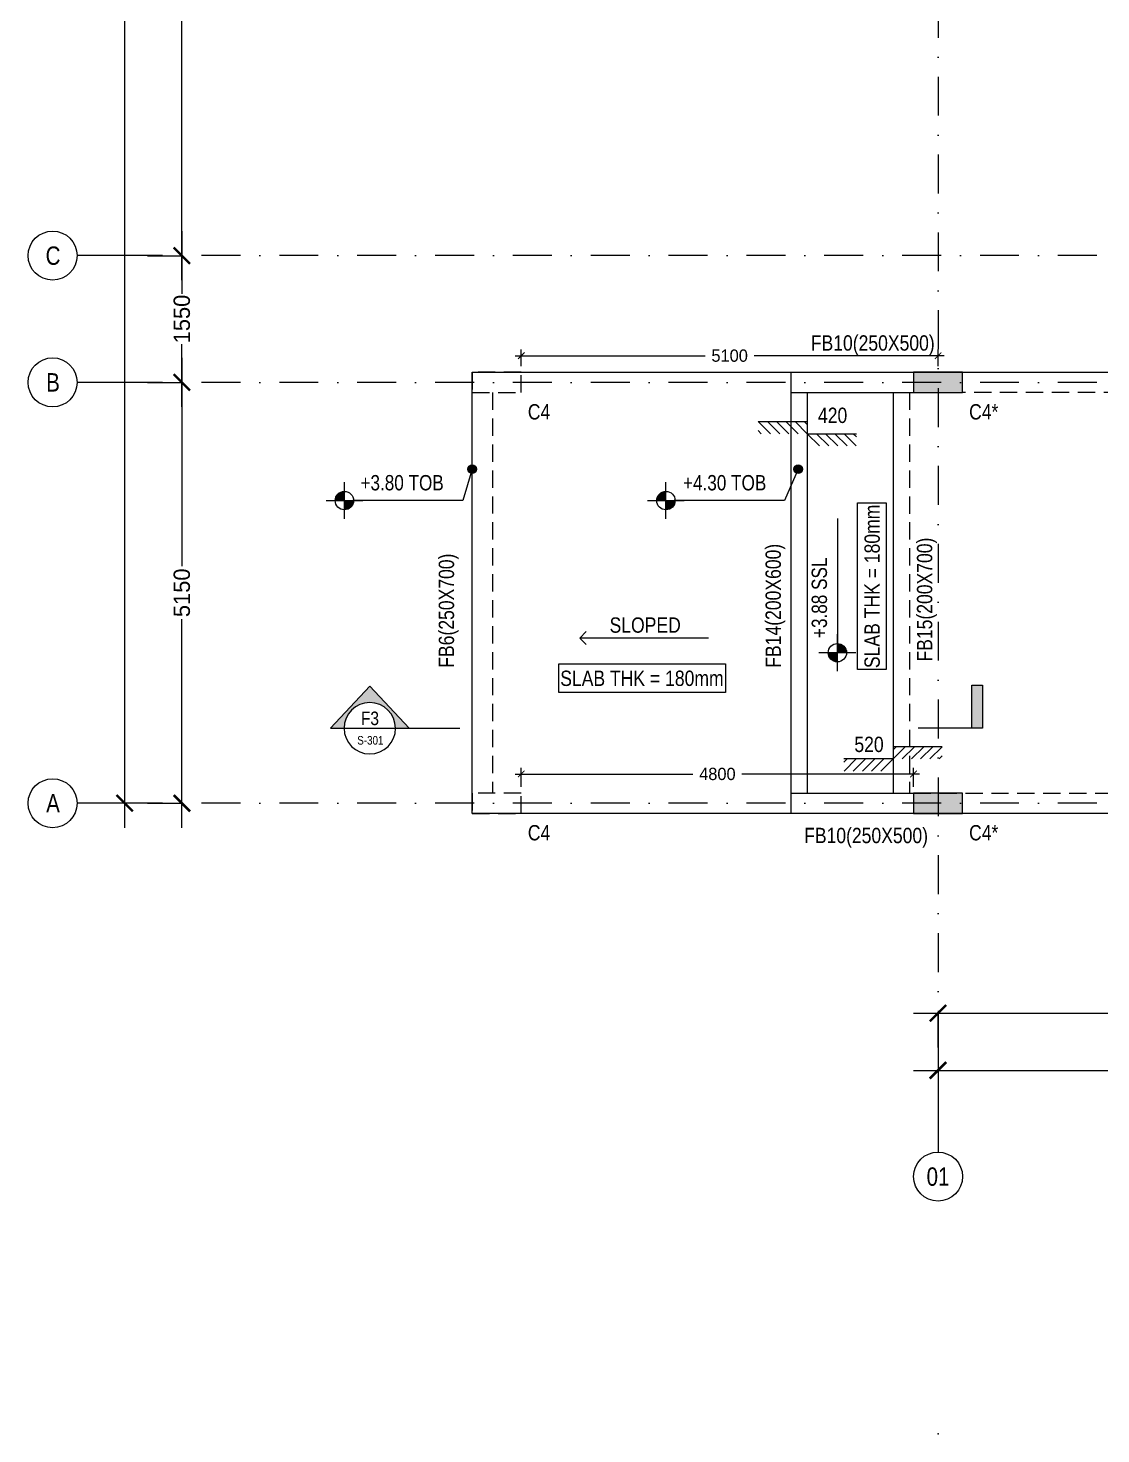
# Model space of a CAD drawing. Header units: millimetres. Extents: x -1760 to 80452, y -32586 to 8596.
# Drawn here: x -1760 to 11368, y -32586 to -15386 of the extents above; entities that cross this region are included whole.
import ezdxf
from ezdxf.enums import TextEntityAlignment as Align

# ---------------------------------------------------------------- set-up
doc = ezdxf.new("R2010")
doc.units = ezdxf.units.MM
doc.header["$LTSCALE"] = 75
for name, pattern in [('DASHDOT2', [12.7, 6.35, -3.175, 0, -3.175]), ('Dot & Dashed', [502.708322, 238.125, -132.291667, 0, -132.291655]), ('Hidden Line', [4.233333, 2.822222, -1.411111])]:
    doc.linetypes.add(name, pattern=pattern)
for name, color, linetype in [('00_A_GRIDS.3D', 1, 'Continuous'), ('02_A_GRIDS.3D', 1, 'Continuous'), ('133-EDEN HILLS- Grid$0$A_DIM 75', 1, 'Continuous')]:
    doc.layers.add(name, color=color, linetype=linetype)
for name, color, linetype, lineweight in [('G-ANNO-DIMS', 111, 'Continuous', 9), ('G-ANNO-SYMB', 111, 'Continuous', 9), ('S-BEAM-IDEN', 2, 'Continuous', 9), ('S-COL', 3, 'Continuous', 13), ('S-COLS-IDEN', 171, 'Continuous', 9), ('S-HATCH', 8, 'Continuous', 9), ('S-SLAB', 3, 'Continuous', 13), ('TXT', 11, 'Continuous', 9)]:
    doc.layers.add(name, color=color, linetype=linetype, lineweight=lineweight)
doc.styles.add('133-5F Grid$0$TEXT 75', font='GOTHIC.TTF', dxfattribs={"height": 150})
doc.styles.add('236 - NAS Mall_CD_GF Plan$0$TEXT 500', font='GOTHIC.TTF', dxfattribs={"height": 350})
doc.styles.add('Arial', font='arial.ttf', dxfattribs={"width": 0.8, "height": 187.5})
doc.styles.add('Arial Narrow_1', font='ARIALN.TTF', dxfattribs={"height": 187.5})
doc.styles.add('Arial Narrow_2', font='ARIALN.TTF', dxfattribs={"height": 262.5})
doc.styles.add('GENERATED_STYLE_3', font='arial.ttf', dxfattribs={"width": 0.8})
doc.styles.add('TEXT 100', font='GOTHIC.TTF', dxfattribs={"height": 200})
doc.dimstyles.new('133-5F Grid$0$DIM 75', dxfattribs={"dimtxt": 150, "dimasz": 80, "dimexe": 75, "dimexo": 75, "dimgap": 75, "dimtad": 0, "dimdec": 0, "dimrnd": 5, "dimzin": 0, "dimdsep": 46, "dimtxsty": '133-5F Grid$0$TEXT 75', "dimblk": '133-5F Grid$0$_ARCHTICK', "dimcen": 0, "dimdle": 75, "dimclrd": 256, "dimclre": 256, "dimclrt": 256, "dimadec": 0, "dimazin": 0, "dimtfac": 1, "dimtdec": 0, "dimtmove": 1, "dimatfit": 3, "dimfxl": 160, "dimfxlon": 1, "dimtolj": 1, "dimtzin": 0, "dimlwd": 0, "dimlwe": 0, "dimarcsym": 0})
doc.dimstyles.new('236 - NAS Mall_CD_GF Plan$0$DIM 500', dxfattribs={"dimtxt": 350, "dimasz": 300, "dimexe": 0, "dimexo": 0, "dimgap": 25, "dimtad": 0, "dimdec": 0, "dimrnd": 5, "dimzin": 0, "dimdsep": 46, "dimtxsty": '236 - NAS Mall_CD_GF Plan$0$TEXT 500', "dimblk": '236 - NAS Mall_CD_GF Plan$0$_ARCHTICK', "dimcen": 0, "dimdle": 300, "dimclrd": 256, "dimclre": 256, "dimclrt": 256, "dimadec": 0, "dimazin": 0, "dimtfac": 1, "dimtdec": 0, "dimtmove": 1, "dimatfit": 3, "dimfxl": 1000, "dimfxlon": 1, "dimtolj": 1, "dimtzin": 0, "dimlwd": 0, "dimlwe": 0, "dimarcsym": 0})

# ---------------------------------------------------------------- blocks, each defined once
blk = doc.blocks.new('WYE_ST-ANN_S_SLAB STEP_R13 - WYE_ST-ANN_S_SLAB STEP_R13-611013-VILLA E - LOWER ROOF')
at = {"layer": 'TXT'}
for p, q in [((-7.5, 0), (-8.01, -0.51)), ((0, 0), (-8.01, 0)), ((-6, 0), (-8, -2)), ((-4.5, 0), (-6.5, -2)), ((-3, 0), (-5, -2)), ((-1.5, 0), (-3.5, -2)), ((0, 0), (-2, -2)), ((0, 2), (0, 0)), ((0, 1.5), (0.5, 2)), ((0, 0), (2, 2)), ((8, 2), (0, 2)), ((1.5, 0), (3.5, 2)), ((3, 0), (5, 2)), ((4.5, 0), (6.5, 2)), ((6, 0), (8, 2)), ((7.5, 0), (8, 0.5))]:
    blk.add_line(p, q, dxfattribs=at)
blk = doc.blocks.new('Spot Elevations - WYE_Spot Elevation - Target Filled-619581-VILLA E - FIRST FLOOR')
at = {"layer": 'G-ANNO-DIMS'}
h = blk.add_hatch(color=256, dxfattribs=at)
edge = h.paths.add_edge_path(flags=0)
edge.add_line((0, 0), (-1.5, 0))
edge.add_arc((0, 0), 1.5, 90, 180, ccw=False)
edge.add_line((0, 1.5), (0, 0))
h = blk.add_hatch(color=256, dxfattribs=at)
edge = h.paths.add_edge_path(flags=0)
edge.add_line((0, 0), (1.5, 0))
edge.add_arc((0, 0), 1.5, 270, 360, ccw=False)
edge.add_line((0, -1.5), (0, 0))
for p, q in [((0, -3), (0, 3)), ((-3, 0), (3.01, 0))]:
    blk.add_line(p, q, dxfattribs=at)
blk.add_circle((0, 0), 1.5, dxfattribs=at)
blk = doc.blocks.new('Standard grid marker')
at = {"layer": '00_A_GRIDS.3D', "linetype": 'DASHDOT2', "lineweight": 0}
blk.add_line((1000, 0), (29352, 0), dxfattribs=at)
at = {"layer": '00_A_GRIDS.3D', "linetype": 'Dot & Dashed', "lineweight": 0}
blk.add_line((29352, 0), (30352, 0), dxfattribs=at)
at = {"layer": '00_A_GRIDS.3D', "linetype": 'Continuous', "lineweight": 0}
blk.add_circle((30652, 0), 300, dxfattribs=at)
at = {"layer": '00_A_GRIDS.3D', "linetype": 'Dot & Dashed', "lineweight": 0}
blk.add_point((33800, 0), dxfattribs=at)
blk.add_point((33800, 0), dxfattribs=at)
at = {"layer": '00_A_GRIDS.3D', "lineweight": 0, "style": 'GENERATED_STYLE_3'}
for tag, p in [('AC_MarkerText_1_0', (-464, -51)), ('AC_MarkerText_1_1', (30488, -51))]:
    blk.add_attdef(tag, text='', height=225, rotation=90, dxfattribs=at).set_placement(p, align=Align.TOP_CENTER)
blk = doc.blocks.new('Standard grid marker_2')
at = {"layer": '00_A_GRIDS.3D', "linetype": 'DASHDOT2', "lineweight": 0}
blk.add_line((1000, 0), (50581, 0), dxfattribs=at)
at = {"layer": '00_A_GRIDS.3D', "linetype": 'Dot & Dashed', "lineweight": 0}
blk.add_line((50581, 0), (51581, 0), dxfattribs=at)
at = {"layer": '00_A_GRIDS.3D', "linetype": 'Continuous', "lineweight": 0}
blk.add_circle((51881, 0), 300, dxfattribs=at)
at = {"layer": '00_A_GRIDS.3D', "linetype": 'Dot & Dashed', "lineweight": 0}
blk.add_point((50581, 0), dxfattribs=at)
blk.add_point((50581, 0), dxfattribs=at)
at = {"layer": '00_A_GRIDS.3D', "lineweight": 0, "style": 'GENERATED_STYLE_3'}
for tag, p in [('AC_MarkerText_1_0', (-300, -215)), ('AC_MarkerText_1_1', (51881, -215))]:
    blk.add_attdef(tag, text='', height=225, rotation=180, dxfattribs=at).set_placement(p, align=Align.TOP_CENTER)
blk = doc.blocks.new('236 - NAS Mall_CD_GF Plan$0$_ARCHTICK')
at = {"color": 0, "linetype": 'ByBlock', "const_width": 0.15}
blk.add_lwpolyline([(-0.5, -0.5), (0.5, 0.5)], dxfattribs=at)
blk = doc.blocks.new('*D12')
at = {"layer": '02_A_GRIDS.3D', "lineweight": 0, "transparency": 16777216}
for p, q in [((-578, -2920), (-578, -13399)), ((-157, -3220), (-578, -3220)), ((-578, -25170), (-578, -14203)), ((-160, -24870), (-578, -24870))]:
    blk.add_line(p, q, dxfattribs=at)
at = {"layer": 'Defpoints', "color": 0, "transparency": 16777216}
for p in [(-157, -3220), (-578, -24870), (-160, -24870)]:
    blk.add_point(p, dxfattribs=at)
at = {"layer": '02_A_GRIDS.3D', "lineweight": 0, "transparency": 16777216, "xscale": 200, "yscale": 200, "zscale": 200}
for p, rotation in [((-578, -3220), 90), ((-578, -24870), 270)]:
    blk.add_blockref('236 - NAS Mall_CD_GF Plan$0$_ARCHTICK', p, dxfattribs=dict(at, rotation=rotation))
at = {"layer": '02_A_GRIDS.3D', "transparency": 16777216, "insert": (-578, -13801), "char_height": 200, "attachment_point": 5, "rotation": 90, "style": 'TEXT 100'}
blk.add_mtext('\\A1;21650', dxfattribs=at)
blk = doc.blocks.new('*D15')
at = {"layer": '02_A_GRIDS.3D', "lineweight": 0, "transparency": 16777216}
for p, q in [((122, -9170), (122, -13495)), ((-300, -9470), (122, -9470)), ((122, -18470), (122, -14144)), ((-300, -18170), (122, -18170))]:
    blk.add_line(p, q, dxfattribs=at)
at = {"layer": 'Defpoints', "color": 0, "transparency": 16777216}
for p in [(-300, -9470), (-300, -18170), (122, -18170)]:
    blk.add_point(p, dxfattribs=at)
at = {"layer": '02_A_GRIDS.3D', "lineweight": 0, "transparency": 16777216, "xscale": 200, "yscale": 200, "zscale": 200}
for p, rotation in [((122, -9470), 90), ((122, -18170), 270)]:
    blk.add_blockref('236 - NAS Mall_CD_GF Plan$0$_ARCHTICK', p, dxfattribs=dict(at, rotation=rotation))
at = {"layer": '02_A_GRIDS.3D', "transparency": 16777216, "insert": (122, -13820), "char_height": 200, "attachment_point": 5, "rotation": 90, "style": 'TEXT 100'}
blk.add_mtext('\\A1;8700', dxfattribs=at)
blk = doc.blocks.new('*D16')
at = {"layer": '02_A_GRIDS.3D', "lineweight": 0, "transparency": 16777216}
for p, q in [((122, -17870), (122, -18635)), ((-300, -18170), (122, -18170)), ((122, -20020), (122, -19254)), ((-300, -19720), (122, -19720))]:
    blk.add_line(p, q, dxfattribs=at)
at = {"layer": 'Defpoints', "color": 0, "transparency": 16777216}
for p in [(-300, -18170), (-300, -19720), (122, -19720)]:
    blk.add_point(p, dxfattribs=at)
at = {"layer": '02_A_GRIDS.3D', "lineweight": 0, "transparency": 16777216, "xscale": 200, "yscale": 200, "zscale": 200}
for p, rotation in [((122, -18170), 90), ((122, -19720), 270)]:
    blk.add_blockref('236 - NAS Mall_CD_GF Plan$0$_ARCHTICK', p, dxfattribs=dict(at, rotation=rotation))
at = {"layer": '02_A_GRIDS.3D', "transparency": 16777216, "insert": (122, -18945), "char_height": 200, "attachment_point": 5, "rotation": 90, "style": 'TEXT 100'}
blk.add_mtext('\\A1;1550', dxfattribs=at)
blk = doc.blocks.new('*D17')
at = {"layer": '02_A_GRIDS.3D', "lineweight": 0, "transparency": 16777216}
for p, q in [((122, -19420), (122, -21971)), ((-300, -19720), (122, -19720)), ((122, -25170), (122, -22618)), ((-300, -24870), (122, -24870))]:
    blk.add_line(p, q, dxfattribs=at)
at = {"layer": 'Defpoints', "color": 0, "transparency": 16777216}
for p in [(-300, -19720), (-300, -24870), (122, -24870)]:
    blk.add_point(p, dxfattribs=at)
at = {"layer": '02_A_GRIDS.3D', "lineweight": 0, "transparency": 16777216, "xscale": 200, "yscale": 200, "zscale": 200}
for p, rotation in [((122, -19720), 90), ((122, -24870), 270)]:
    blk.add_blockref('236 - NAS Mall_CD_GF Plan$0$_ARCHTICK', p, dxfattribs=dict(at, rotation=rotation))
at = {"layer": '02_A_GRIDS.3D', "transparency": 16777216, "insert": (122, -22295), "char_height": 200, "attachment_point": 5, "rotation": 90, "style": 'TEXT 100'}
blk.add_mtext('\\A1;5150', dxfattribs=at)
blk = doc.blocks.new('*D18')
at = {"layer": '02_A_GRIDS.3D', "lineweight": 0, "transparency": 16777216}
for p, q in [((9075, -27438), (12519, -27438)), ((9375, -27859), (9375, -27438)), ((16600, -27438), (13156, -27438)), ((16300, -27859), (16300, -27438))]:
    blk.add_line(p, q, dxfattribs=at)
at = {"layer": 'Defpoints', "color": 0, "transparency": 16777216}
for p in [(16300, -27438), (9375, -27859), (16300, -27859)]:
    blk.add_point(p, dxfattribs=at)
at = {"layer": '02_A_GRIDS.3D', "lineweight": 0, "transparency": 16777216, "xscale": 200, "yscale": 200, "zscale": 200, "rotation": 180}
blk.add_blockref('236 - NAS Mall_CD_GF Plan$0$_ARCHTICK', (9375, -27438), dxfattribs=at)
at = {"layer": '02_A_GRIDS.3D', "lineweight": 0, "transparency": 16777216, "xscale": 200, "yscale": 200, "zscale": 200}
blk.add_blockref('236 - NAS Mall_CD_GF Plan$0$_ARCHTICK', (16300, -27438), dxfattribs=at)
at = {"layer": '02_A_GRIDS.3D', "transparency": 16777216, "insert": (12838, -27438), "char_height": 200, "attachment_point": 5, "style": 'TEXT 100'}
blk.add_mtext('\\A1;6925', dxfattribs=at)
blk = doc.blocks.new('*D23')
at = {"layer": '02_A_GRIDS.3D', "lineweight": 0, "transparency": 16777216}
for p, q in [((9375, -27716), (9375, -28138)), ((38375, -27716), (38375, -28138)), ((9075, -28138), (23159, -28138)), ((38675, -28138), (23963, -28138))]:
    blk.add_line(p, q, dxfattribs=at)
at = {"layer": 'Defpoints', "color": 0, "transparency": 16777216}
for p in [(9375, -27716), (38375, -27716), (38375, -28138)]:
    blk.add_point(p, dxfattribs=at)
at = {"layer": '02_A_GRIDS.3D', "lineweight": 0, "transparency": 16777216, "xscale": 200, "yscale": 200, "zscale": 200, "rotation": 180}
blk.add_blockref('236 - NAS Mall_CD_GF Plan$0$_ARCHTICK', (9375, -28138), dxfattribs=at)
at = {"layer": '02_A_GRIDS.3D', "lineweight": 0, "transparency": 16777216, "xscale": 200, "yscale": 200, "zscale": 200}
blk.add_blockref('236 - NAS Mall_CD_GF Plan$0$_ARCHTICK', (38375, -28138), dxfattribs=at)
at = {"layer": '02_A_GRIDS.3D', "transparency": 16777216, "insert": (23561, -28138), "char_height": 200, "attachment_point": 5, "style": 'TEXT 100'}
blk.add_mtext('\\A1;29000', dxfattribs=at)
blk = doc.blocks.new('133-5F Grid$0$_ARCHTICK')
at = {"color": 0, "linetype": 'ByBlock', "const_width": 0.15}
blk.add_lwpolyline([(-0.5, -0.5), (0.5, 0.5)], dxfattribs=at)
blk = doc.blocks.new('*D51')
at = {"layer": '133-EDEN HILLS- Grid$0$A_DIM 75', "lineweight": 0, "transparency": 16777216}
for p, q in [((4200, -19394), (6526, -19394)), ((4275, -19520), (4275, -19319)), ((9450, -19394), (7124, -19394)), ((9375, -19520), (9375, -19319))]:
    blk.add_line(p, q, dxfattribs=at)
at = {"layer": 'Defpoints', "color": 0, "transparency": 16777216}
for p in [(4275, -19394), (4275, -19595), (9375, -19595)]:
    blk.add_point(p, dxfattribs=at)
at = {"layer": '133-EDEN HILLS- Grid$0$A_DIM 75', "lineweight": 0, "transparency": 16777216, "xscale": 80, "yscale": 80, "zscale": 80, "rotation": 180}
blk.add_blockref('133-5F Grid$0$_ARCHTICK', (4275, -19394), dxfattribs=at)
at = {"layer": '133-EDEN HILLS- Grid$0$A_DIM 75', "lineweight": 0, "transparency": 16777216, "xscale": 80, "yscale": 80, "zscale": 80}
blk.add_blockref('133-5F Grid$0$_ARCHTICK', (9375, -19394), dxfattribs=at)
at = {"layer": '133-EDEN HILLS- Grid$0$A_DIM 75', "transparency": 16777216, "insert": (6825, -19394), "char_height": 150, "attachment_point": 5, "style": '133-5F Grid$0$TEXT 75'}
blk.add_mtext('\\A1;5100', dxfattribs=at)
blk = doc.blocks.new('*D54')
at = {"layer": '133-EDEN HILLS- Grid$0$A_DIM 75', "lineweight": 0, "transparency": 16777216}
for p, q in [((4200, -24512), (6375, -24512)), ((4275, -24670), (4275, -24437)), ((9150, -24512), (6976, -24512)), ((9075, -24670), (9075, -24437))]:
    blk.add_line(p, q, dxfattribs=at)
at = {"layer": 'Defpoints', "color": 0, "transparency": 16777216}
for p in [(4275, -24512), (4275, -24745), (9075, -24745)]:
    blk.add_point(p, dxfattribs=at)
at = {"layer": '133-EDEN HILLS- Grid$0$A_DIM 75', "lineweight": 0, "transparency": 16777216, "xscale": 80, "yscale": 80, "zscale": 80, "rotation": 180}
blk.add_blockref('133-5F Grid$0$_ARCHTICK', (4275, -24512), dxfattribs=at)
at = {"layer": '133-EDEN HILLS- Grid$0$A_DIM 75', "lineweight": 0, "transparency": 16777216, "xscale": 80, "yscale": 80, "zscale": 80}
blk.add_blockref('133-5F Grid$0$_ARCHTICK', (9075, -24512), dxfattribs=at)
at = {"layer": '133-EDEN HILLS- Grid$0$A_DIM 75', "transparency": 16777216, "insert": (6675, -24512), "char_height": 150, "attachment_point": 5, "style": '133-5F Grid$0$TEXT 75'}
blk.add_mtext('\\A1;4800', dxfattribs=at)
blk = doc.blocks.new('Section - SECTION_HEAD-614868-VILLA E - FOUNDATION')
at = {"layer": 'G-ANNO-SYMB'}
h = blk.add_hatch(color=256, dxfattribs=at)
edge = h.paths.add_edge_path(flags=0)
edge.add_line((-11.86, 0), (-15.02, 0))
edge.add_line((-15.02, 0), (-5.86, 9.83))
edge.add_line((-5.86, 9.83), (3.31, 0))
edge.add_line((3.31, 0), (0.14, 0))
edge.add_arc((-5.86, 0), 6, 0, 180)
for p, q in [((-5.86, 9.83), (-15.02, 0)), ((3.31, 0), (-5.86, 9.83)), ((-15.02, 0), (-11.86, 0)), ((0.14, 0), (15.14, 0)), ((0.14, 0), (3.31, 0))]:
    blk.add_line(p, q, dxfattribs=at)
for start, end in [(0, 180), (0, 180), (180, 0)]:
    blk.add_arc((-5.86, 0), 6, start, end, dxfattribs=at)
blk = doc.blocks.new('Section - SECTION_TAIL-616140-VILLA E - FOUNDATION')
at = {"layer": 'G-ANNO-SYMB'}
blk.add_hatch(color=256, dxfattribs=at).paths.add_polyline_path([(-12.5, 0), (-15, 0), (-15, 10), (-12.5, 10)], flags=0)
for p, q in [((-12.5, 10), (-15, 10)), ((-15, 10), (-15, 0)), ((-12.5, 0), (-12.5, 10)), ((-15, 0), (0, 0)), ((-15, 0), (-12.5, 0))]:
    blk.add_line(p, q, dxfattribs=at)

msp = doc.modelspace()

# ---------------------------------------------------------------- hatches: boundary and pattern name
at = {"layer": 'G-ANNO-DIMS'}
h = msp.add_hatch(color=256, dxfattribs=at)
h.dxf.hatch_style = 1
edge = h.paths.add_edge_path()
edge.add_arc((3675, -20781.9), 52.4, 0, 360)
h = msp.add_hatch(color=256, dxfattribs=at)
h.dxf.hatch_style = 1
edge = h.paths.add_edge_path()
edge.add_arc((7663.2, -20781.9), 52.4, 0, 360)
at = {"layer": 'S-HATCH'}
for points in [[(9075, -19845), (9675, -19845), (9675, -19595), (9075, -19595)], [(9075.2, -24994.8), (9675, -24994.8), (9675, -24744.8), (9075.2, -24744.8)]]:
    msp.add_hatch(color=256, dxfattribs=at).paths.add_polyline_path(points)

# ---------------------------------------------------------------- linework, layer by layer
at = {"layer": 'G-ANNO-DIMS'}
for p, q in [((3675, -20781.9), (3561.3, -21166.1)), ((7663.2, -20781.9), (7494.9, -21166.1)), ((3561.3, -21166.1), (2211.9, -21166.1)), ((7494.9, -21166.1), (6145.5, -21166.1)), ((8143.1, -21385.2), (8143.1, -22926.7)), ((8143.1, -22926.7), (8143.1, -23027.6))]:
    msp.add_line(p, q, dxfattribs=at)
for centre in [(3675, -20781.9), (7663.2, -20781.9)]:
    msp.add_circle(centre, 52.4, dxfattribs=at)
at = {"layer": 'G-ANNO-SYMB'}
msp.add_line((2106.7, -23951.8), (2736.7, -23951.9), dxfattribs=at)
at = {"layer": 'S-COL', "linetype": 'Hidden Line'}
for points in [[(4275, -19844.9), (4275, -19594.9), (3675, -19594.9), (3675, -19844.9), (4275, -19844.9)], [(4275, -24994.8), (4275, -24744.8), (3675, -24744.8), (3675, -24994.8), (4275, -24994.8)]]:
    msp.add_lwpolyline(points, close=True, dxfattribs=at)
at = {"layer": 'S-COL'}
for points in [[(9075, -19845), (9675, -19845), (9675, -19595), (9075, -19595)], [(9075.2, -24994.8), (9675, -24994.8), (9675, -24744.8), (9075.2, -24744.8)]]:
    msp.add_lwpolyline(points, close=True, dxfattribs=at)
at = {"layer": 'S-SLAB'}
for p, q in [((7575, -19595), (7575, -24994.9)), ((7575, -19845), (9075, -19844.8)), ((7775, -19844.8), (7775, -24745)), ((8824.8, -19845.1), (8824.8, -24745.3)), ((7575, -24745), (9075.2, -24745))]:
    msp.add_line(p, q, dxfattribs=at)
at = {"layer": 'S-SLAB', "linetype": 'Hidden Line'}
for p, q in [((3925, -19844.9), (3925, -24744.8)), ((9024.8, -19845.1), (9024.8, -24745.3)), ((15425, -19845.1), (9675, -19845)), ((9075.2, -24745), (29775, -24745))]:
    msp.add_line(p, q, dxfattribs=at)
at = {"layer": 'S-SLAB'}
msp.add_lwpolyline([(3675, -19595), (15175, -19595), (15175, -8045), (11075.1, -8045), (11075, -3095), (40824.9, -3095), (40825.1, -9595), (31775, -9595), (31775, -18045), (38170.2, -18045), (38170.2, -24994.9), (3675, -24994.9)], close=True, dxfattribs=at)
at = {"layer": 'TXT'}
msp.add_line((4990.2, -22848.2), (5068.5, -22926.6), dxfattribs=at)
at = {"layer": 'TXT', "flags": 128}
for points in [[(8390.5, -23234.6), (8390.5, -21193.1), (8740.7, -21193.1), (8740.7, -23234.6)], [(4733.2, -23162.8), (6774.7, -23162.8), (6774.7, -23513.1), (4733.2, -23513.1)]]:
    msp.add_lwpolyline(points, close=True, dxfattribs=at)
at = {"layer": 'TXT'}
msp.add_lwpolyline([(6567.9, -22848.2), (4990.2, -22848.2), (5068.5, -22769.9)], dxfattribs=at)

# ---------------------------------------------------------------- block references
at = {"layer": '00_A_GRIDS.3D', "linetype": 'Continuous'}
ref = msp.add_blockref('Standard grid marker_2', (50421.5, -18169.6), dxfattribs=dict(at, zscale=1000, rotation=180))
ref.add_attrib('AC_MarkerText_1_1', 'C', dxfattribs={"color": 7, "lineweight": 0, "height": 225, "rotation": 360, "style": 'GENERATED_STYLE_3', "width": 0.8}).set_placement((-1454.9, -18057.1), align=Align.TOP_CENTER)
ref = msp.add_blockref('Standard grid marker_2', (50421.5, -19719.9), dxfattribs=dict(at, zscale=1000, rotation=180))
ref.add_attrib('AC_MarkerText_1_1', 'B', dxfattribs={"color": 7, "lineweight": 0, "height": 225, "rotation": 360, "style": 'GENERATED_STYLE_3', "width": 0.8}).set_placement((-1454.9, -19607.4), align=Align.TOP_CENTER)
ref = msp.add_blockref('Standard grid marker_2', (50421.5, -24870), dxfattribs=dict(at, zscale=1000, rotation=180))
ref.add_attrib('AC_MarkerText_1_1', 'A', dxfattribs={"color": 7, "lineweight": 0, "height": 225, "rotation": 360, "style": 'GENERATED_STYLE_3', "width": 0.8}).set_placement((-1454.9, -24757.5), align=Align.TOP_CENTER)
at = {"layer": '02_A_GRIDS.3D', "linetype": 'Dot & Dashed'}
ref = msp.add_blockref('Standard grid marker', (9375, 1214.2), dxfattribs=dict(at, zscale=1000, rotation=270))
ref.add_attrib('AC_MarkerText_1_1', '01', dxfattribs={"layer": '00_A_GRIDS.3D', "color": 7, "lineweight": 0, "height": 225, "rotation": 360, "style": 'GENERATED_STYLE_3', "width": 0.8}).set_placement((9375, -29325.3), align=Align.TOP_CENTER)
at = {"layer": 'G-ANNO-DIMS', "xscale": 74.99999999999996, "yscale": 74.99999999999996, "zscale": 74.99999999999996}
for p in [(2111, -21166.1), (6044.6, -21166.1)]:
    msp.add_blockref('Spot Elevations - WYE_Spot Elevation - Target Filled-619581-VILLA E - FIRST FLOOR', p, dxfattribs=at)
at = {"layer": 'G-ANNO-DIMS', "xscale": 74.99999999999996, "yscale": 74.99999999999996, "zscale": 74.99999999999996, "rotation": 90}
msp.add_blockref('Spot Elevations - WYE_Spot Elevation - Target Filled-619581-VILLA E - FIRST FLOOR', (8143.1, -23027.6), dxfattribs=at)
at = {"layer": 'G-ANNO-SYMB', "extrusion": (0, 0, -1), "xscale": -52.49999999999997, "yscale": 52.49999999999997, "zscale": 52.49999999999997, "rotation": 359.9405816738328}
msp.add_blockref('Section - SECTION_HEAD-614868-VILLA E - FOUNDATION', (-2729, -23951.7), dxfattribs=at)
at = {"layer": 'G-ANNO-SYMB', "xscale": -52.49999999999995, "yscale": 52.49999999999995, "zscale": 52.49999999999995, "rotation": 359.9907386010779}
msp.add_blockref('Section - SECTION_TAIL-616140-VILLA E - FOUNDATION', (9131.3, -23951), dxfattribs=at)
at = {"layer": 'TXT', "yscale": 75.0000000000001, "zscale": 75.0000000000001}
for p, xscale in [((7775, -20348.5), -75.0000000000001), ((8824.8, -24327.9), 75.0000000000001)]:
    msp.add_blockref('WYE_ST-ANN_S_SLAB STEP_R13 - WYE_ST-ANN_S_SLAB STEP_R13-611013-VILLA E - LOWER ROOF', p, dxfattribs=dict(at, xscale=xscale))

# ---------------------------------------------------------------- texts
at = {"layer": 'G-ANNO-SYMB', "attachment_point": 5, "rotation": 359.99133}
for s, insert, char_height, width, style in [('\\A1;F3', (2423.2, -23832.2), 165.37, 126.881, 'Arial Narrow_1'), ('S-301', (2428.2, -24100.5), 105, 323.24, 'Arial Narrow_2')]:
    msp.add_mtext(s, dxfattribs=dict(at, insert=insert, char_height=char_height, width=width, style=style))
at = {"layer": 'S-BEAM-IDEN', "lineweight": 20, "char_height": 187.5, "width": 1713.653, "attachment_point": 1, "style": 'Arial Narrow_1'}
for insert in [(7818.1, -19144.4), (7736.4, -25170.4)]:
    msp.add_mtext('FB10(250X500)', dxfattribs=dict(at, insert=insert))
at = {"layer": 'S-BEAM-IDEN', "lineweight": 20, "char_height": 187.5, "width": 1713.653, "attachment_point": 1, "rotation": 90, "style": 'Arial Narrow_1'}
for s, insert in [('FB15(200X700)', (9116.9, -23135.9)), ('FB6(250X700)', (3265.1, -23211.8)), ('FB14(200X600)', (7264, -23211.8))]:
    msp.add_mtext(s, dxfattribs=dict(at, insert=insert))
at = {"layer": 'S-COLS-IDEN', "char_height": 187.5, "width": 330.696, "attachment_point": 1, "style": 'Arial Narrow_1'}
for s, insert in [('C4', (4355.2, -19986.8)), ('C4*', (9755.2, -19986.8)), ('C4', (4355.2, -25136.6)), ('C4*', (9755.2, -25136.6))]:
    msp.add_mtext(s, dxfattribs=dict(at, insert=insert))
at = {"layer": 'TXT', "char_height": 187.5, "style": 'Arial Narrow_1'}
for s, insert, width, attachment_point in [('420', (8264.1, -20029.5), 432.911, 3), ('SLOPED', (5355.9, -22595.8), 1713.653, 1), ('SLAB THK = 180mm', (4752, -23247.1), 2423.1, 1), ('520', (8351.4, -24055.6), 432.911, 1)]:
    msp.add_mtext(s, dxfattribs=dict(at, insert=insert, width=width, attachment_point=attachment_point))
at = {"layer": 'TXT', "insert": (8474.7, -23215.8), "char_height": 187.5, "width": 2423.1, "attachment_point": 1, "rotation": 90, "style": 'Arial Narrow_1'}
msp.add_mtext('SLAB THK = 180mm', dxfattribs=at)

# ---------------------------------------------------------------- dimensions: what is measured, and where the dimension line sits
at = {"layer": '02_A_GRIDS.3D'}
dim = msp.add_linear_dim(base=(-578.4, -24870), p1=(-156.5, -3220), p2=(-159.8, -24870), angle=270, dimstyle='236 - NAS Mall_CD_GF Plan$0$DIM 500', override={"dimtxt": 187.5, "dimasz": 200, "dimtxsty": 'TEXT 100'}, dxfattribs=at)
dim.commit()
dim.dimension.update_dxf_attribs({"geometry": '*D12', "text_midpoint": (-578.4, -13800.9), "dimtype": 160})
for base, p1, p2, picture, middle in [((121.6, -18169.6), (-300.4, -9470), (-300.4, -18169.6), '*D15', (121.6, -13819.8)), ((121.6, -19719.9), (-300.4, -18169.6), (-300.4, -19719.9), '*D16', (121.6, -18944.7)), ((121.6, -24870), (-300.4, -19719.9), (-300.4, -24870), '*D17', (121.6, -22294.9))]:
    dim = msp.add_linear_dim(base=base, p1=p1, p2=p2, angle=270, dimstyle='236 - NAS Mall_CD_GF Plan$0$DIM 500', override={"dimtxt": 187.5, "dimasz": 200, "dimtxsty": 'TEXT 100'}, dxfattribs=at)
    dim.commit()
    dim.dimension.update_dxf_attribs({"geometry": picture, "text_midpoint": middle})
dim = msp.add_linear_dim(base=(16300, -27437.5), p1=(9375, -27859.4), p2=(16300, -27859.4), dimstyle='236 - NAS Mall_CD_GF Plan$0$DIM 500', override={"dimtxt": 187.5, "dimasz": 200, "dimtxsty": 'TEXT 100'}, dxfattribs=at)
dim.commit()
dim.dimension.update_dxf_attribs({"geometry": '*D18', "text_midpoint": (12837.5, -27437.5)})
dim = msp.add_linear_dim(base=(38375, -28137.5), p1=(9375, -27715.6), p2=(38375, -27715.6), dimstyle='236 - NAS Mall_CD_GF Plan$0$DIM 500', override={"dimtxt": 187.5, "dimasz": 200, "dimtxsty": 'TEXT 100'}, dxfattribs=at)
dim.commit()
dim.dimension.update_dxf_attribs({"geometry": '*D23', "text_midpoint": (23561.2, -28137.5), "dimtype": 160})
at = {"layer": '133-EDEN HILLS- Grid$0$A_DIM 75'}
for base, p1, p2, picture, middle in [((4275, -19393.7), (9375, -19595), (4275, -19595), '*D51', (6825, -19393.7)), ((4275, -24512), (9075.2, -24744.8), (4275, -24745), '*D54', (6675.1, -24512))]:
    dim = msp.add_linear_dim(base=base, p1=p1, p2=p2, dimstyle='133-5F Grid$0$DIM 75', dxfattribs=at)
    dim.commit()
    dim.dimension.update_dxf_attribs({"geometry": picture, "text_midpoint": middle})

# ---------------------------------------------------------------- next in the draw order: texts
at = {"layer": 'G-ANNO-DIMS', "char_height": 187.5, "width": 1128.494, "attachment_point": 1, "line_spacing_factor": 0.941778, "style": 'Arial', "bg_fill": 3, "box_fill_scale": 1.25, "bg_fill_color": 256, "bg_fill_true_color": 13158600, "bg_fill_transparency": 0}
for s, insert in [('+3.80 TOB', (2307.4, -20854.1)), ('+4.30 TOB', (6254.3, -20854.1))]:
    msp.add_mtext(s, dxfattribs=dict(at, insert=insert))
at = {"layer": 'G-ANNO-DIMS', "insert": (7828.7, -22848.2), "char_height": 187.5, "width": 1733.153, "attachment_point": 1, "rotation": 90, "line_spacing_factor": 0.941778, "style": 'Arial', "bg_fill": 3, "box_fill_scale": 1.25, "bg_fill_color": 256, "bg_fill_true_color": 13158600, "bg_fill_transparency": 0}
msp.add_mtext('+3.88 SSL', dxfattribs=at)

doc.saveas('drawing.dxf')
